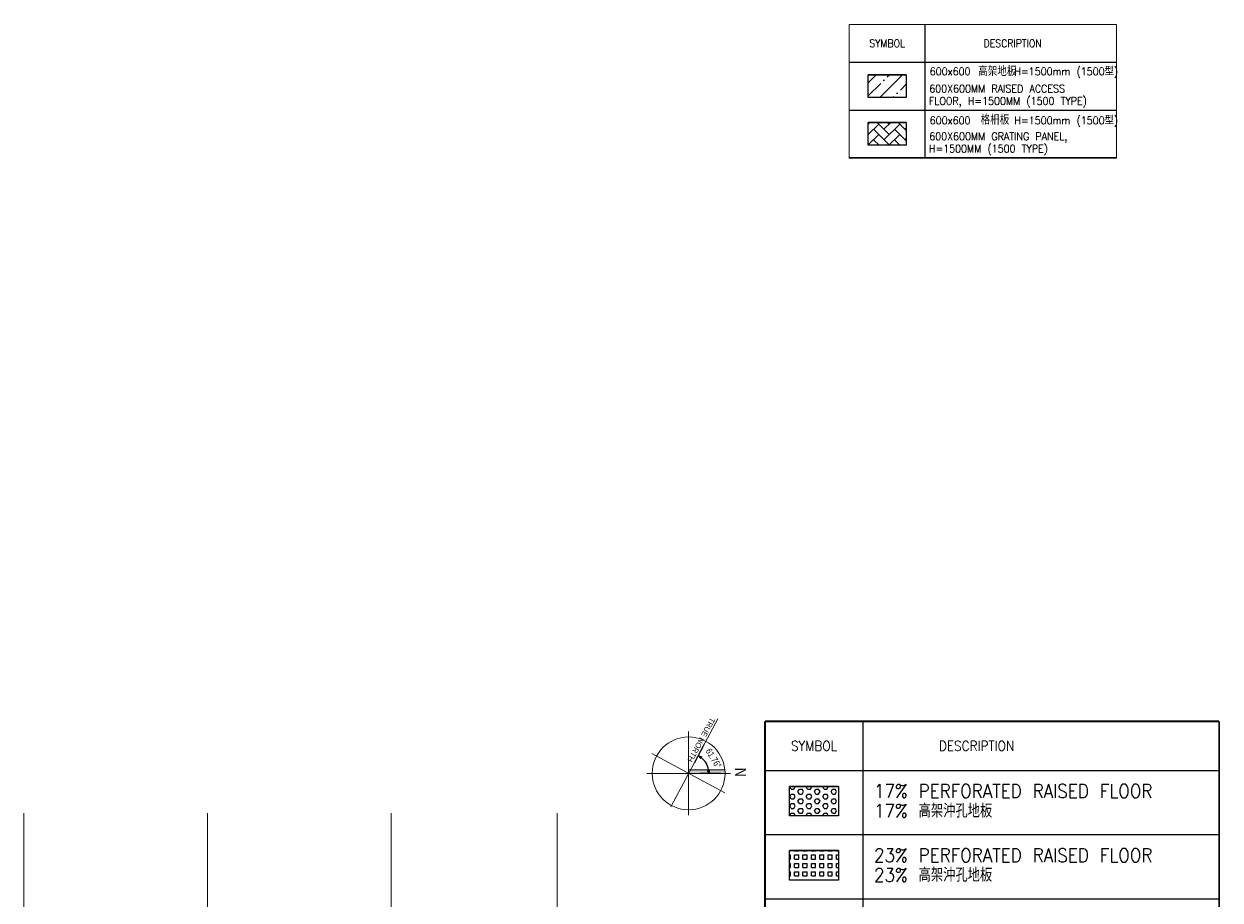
# Model space of a CAD drawing. Extents: x -14231 to 343475, y -171733 to 30720.
# Drawn here: x 261382 to 343475, y -53855 to 6278 of the extents above; entities that cross this region are included whole.
import ezdxf
from ezdxf.enums import TextEntityAlignment as Align

# ---------------------------------------------------------------- set-up
doc = ezdxf.new("R2010")
doc.units = 0
doc.header["$LTSCALE"] = 8
doc.linetypes.add('IDA - Grid Line', pattern=[3500, 2000, -500, 500, -500])
doc.layers.get('0').update_dxf_attribs({"color": 1, "linetype": 'CONTINUOUS'})
doc.layers.get('Defpoints').update_dxf_attribs({"linetype": 'CONTINUOUS'})
for name, color, linetype in [('0-格栅板', 90, 'CONTINUOUS'), ('188K-SM-03-F10-ARCH-CEIL-Y2257103$0$K-TXT', 53, 'CONTINUOUS'), ('188K-SM-03-F10-ARCH-PA-Y2257103$0$K-TXT', 7, 'CONTINUOUS'), ('Ceiling FL+3000', 6, 'CONTINUOUS'), ('Ceiling FL+5000', 150, 'CONTINUOUS'), ('高架地板', 241, 'CONTINUOUS')]:
    doc.layers.add(name, color=color, linetype=linetype)
for name, color, linetype, lineweight in [('17% 高架沖孔地板', 4, 'CONTINUOUS', 0), ('188K-SM-03-F10-ARCH-RF-Y2257103$0$K-TXT', 53, 'CONTINUOUS', 30), ('25% 高架沖孔地板', 3, 'CONTINUOUS', 0), ('A-_--------_A', 7, 'CONTINUOUS', 9), ('A-_ANOTGRID_E', 7, 'CONTINUOUS', 9), ('A-_ANOTTEXT_A', 7, 'CONTINUOUS', 9), ('A-ANOT----_D', 7, 'CONTINUOUS', 9)]:
    doc.layers.add(name, color=color, linetype=linetype, lineweight=lineweight)
doc.layers.add('A-_--------_E-', color=7, linetype='CONTINUOUS', lineweight=9, true_color=0x00a600)
doc.styles.add('188K-SM-03-F10-ARCH-CEIL-Y2257103$0$Standard', font='txt.shx', dxfattribs={"bigfont": 'chineset.shx'})
doc.styles.add('188K-SM-03-F10-ARCH-RF-Y2257103$0$Standard', font='txt.shx', dxfattribs={"bigfont": 'chineset.shx'})
doc.styles.add('Arial Narrow', font='ARIALN.TTF', dxfattribs={"height": 0.2})
doc.styles.add('Arial Narrow_1', font='ARIALN.TTF', dxfattribs={"height": 0.18})
doc.styles.add('Arial_1', font='arial.ttf', dxfattribs={"width": 0.8, "height": 450})
doc.dimstyles.new('IDA_-_Arial_-_1_8mm_-_Black_-_Angular_2', dxfattribs={"dimscale": 304.8, "dimtxt": 459.11673, "dimasz": 0.82021, "dimexe": 1.968504, "dimexo": 1.230315, "dimgap": 1.230315, "dimtad": 1, "dimdec": 0, "dimzin": 0, "dimdsep": 46, "dimtxsty": 'Arial_1', "dimblk1": 'OPEN30', "dimblk2": 'OPEN30', "dimsah": 1, "dimcen": 0.09, "dimdle": 0.82021, "dimazin": 0, "dimtfac": 1, "dimtdec": 4, "dimtix": 1, "dimtmove": 0, "dimatfit": 3, "dimfxl": 1, "dimtvp": 1, "dimtolj": 1, "dimtzin": 0, "dimarcsym": 2})

# ---------------------------------------------------------------- blocks, each defined once
blk = doc.blocks.new('_Open30')
at = {"color": 0, "linetype": 'ByBlock', "lineweight": -2}
for p, q in [((-1, 0.27), (0, 0)), ((0, 0), (-1, -0.27)), ((0, 0), (-1, 0))]:
    blk.add_line(p, q, dxfattribs=at)
blk = doc.blocks.new('*D293')
at = {"layer": 'A-ANOT----_D', "color": 0, "lineweight": -2, "transparency": 16777216}
for p, q in [((308050, -43206), (307376, -44461)), ((309218, -45159), (307793, -45159))]:
    blk.add_line(p, q, dxfattribs=at)
blk.add_arc((307001, -45159), 1392, 10.30135, 51.45865, dxfattribs=at)
at = {"layer": 'Defpoints', "color": 0, "transparency": 16777216}
for p in [(308228, -42876), (308305, -44670), (307001, -45159), (309593, -45159)]:
    blk.add_point(p, dxfattribs=at)
at = {"layer": 'A-ANOT----_D', "color": 0, "lineweight": -2, "transparency": 16777216, "xscale": 250, "yscale": 250, "zscale": 250}
for p, rotation in [((307660, -43933), 146.6093274653369), ((308393, -45159), 275.1506725346597)]:
    blk.add_blockref('_Open30', p, dxfattribs=dict(at, rotation=rotation))
at = {"layer": 'A-ANOT----_D', "color": 0, "transparency": 16777216, "insert": (308715, -44134), "char_height": 450, "width": 1720.63, "attachment_point": 5, "rotation": 300.88, "style": 'Arial_1'}
blk.add_mtext('\\A1;61.76°', dxfattribs=at)
blk = doc.blocks.new('IDA - North Point _ Scale Bar - North Point Only-9867521-PH1 LEVEL 3 - PROBE')
at = {"layer": 'A-_--------_A'}
h = blk.add_hatch(color=256, dxfattribs=at)
edge = h.paths.add_edge_path()
edge.add_line((-0.47, 0.88), (8.29, 5.59))
edge.add_arc((0, 0), 10, 28.24, 33.9792, ccw=False)
edge.add_line((8.81, 4.73), (0, 0))
edge.add_line((0, 0), (-0.47, 0.88))
for p, q in [((-5.44, 10.13), (5.44, -10.13)), ((10.13, 5.44), (-10.13, -5.44)), ((8.29, 5.59), (-0.47, 0.88)), ((0, 0), (8.81, 4.73)), ((-0.47, 0.88), (0, 0))]:
    blk.add_line(p, q, dxfattribs=at)
blk.add_circle((0, 0), 10, dxfattribs=at)
blk.add_arc((0, 0), 10, 28.24, 33.9792, dxfattribs=at)
at = {"layer": 'A-_--------_A', "insert": (13.15, 8.81), "char_height": 3, "width": 3.0464, "attachment_point": 1, "rotation": 298.24, "style": 'Arial Narrow'}
blk.add_mtext('N', dxfattribs=at)

msp = doc.modelspace()

# ---------------------------------------------------------------- hatches: boundary and pattern name
at = {"layer": '0-格栅板', "lineweight": -3}
h = msp.add_hatch(dxfattribs=at)
h.set_pattern_fill('AR-HBONE', color=256, scale=5)
h.set_pattern_definition([(45, (-10064.37, 45746.2), (0, 718.4205), [1524, -508]), (135, (-9705.16, 46105.4), (7e-14, 718.4205), [1524, -508])])
h.paths.add_polyline_path([(319328.9372, -486.4531), (321928.9372, -486.4531), (321928.9372, -2046.4531), (319328.9372, -2046.4531)])
edge = h.paths.add_edge_path(flags=17)
edge.add_line((321928.9372, -486.4531), (319328.9372, -486.4531))
at = {"layer": '17% 高架沖孔地板', "lineweight": -3}
h = msp.add_hatch(dxfattribs=at)
h.set_pattern_fill('HEX', color=256, scale=59.549362)
h.set_pattern_definition([(0, (-99460.06, 20882.24), (0, 327.4775), [189.06923, -378.13845]), (120, (-99460.06, 20882.24), (-283.60384, -163.73875), [189.06923, -378.13845]), (60, (-99271, 20882.24), (-283.60384, 163.73875), [189.06923, -378.13845])])
h.paths.add_polyline_path([(313927.6437, -46062.5844), (317293.4773, -46062.5844), (317293.4773, -48082.0845), (313927.6437, -48082.0845)])
edge = h.paths.add_edge_path(flags=17)
edge.add_line((317293.4773, -46062.5844), (313927.6437, -46062.5844))
at = {"layer": '25% 高架沖孔地板', "lineweight": -3}
h = msp.add_hatch(dxfattribs=at)
h.set_pattern_fill('SQUARE', color=256, scale=90.618595)
h.set_pattern_definition([(0, (-99460.06, 20882.24), (0, 287.71404), [287.71404, -287.71404]), (90, (-99460.06, 20882.24), (-287.71404, 2e-14), [287.71404, -287.71404])])
h.paths.add_polyline_path([(313927.6437, -50462.2323), (317293.4773, -50462.2323), (317293.4773, -52481.7324), (313927.6437, -52481.7324)])
edge = h.paths.add_edge_path(flags=17)
edge.add_line((317293.4773, -50462.2323), (313927.6437, -50462.2323))
at = {"layer": '高架地板'}
h = msp.add_hatch(dxfattribs=at)
h.set_pattern_fill('ANSI35', color=4, scale=200)
h.set_pattern_definition([(45, (-10064.4, 46418.4), (-898.0256, 898.0256), []), (45, (-9166.3, 46418.4), (-898.0256, 898.0256), [1587.5, -317.5, 0, -317.5])])
h.paths.add_polyline_path([(319328.9372, 2785.7355), (321928.9372, 2785.7355), (321928.9372, 1225.7355), (319328.9372, 1225.7355)])

# ---------------------------------------------------------------- linework, layer by layer
at = {"layer": '0-格栅板', "lineweight": -3}
msp.add_lwpolyline([(319328.9372, -486.4531), (321928.9372, -486.4531), (321928.9372, -2046.4531), (319328.9372, -2046.4531), (319328.9372, -486.4531)], dxfattribs=at)
at = {"layer": '188K-SM-03-F10-ARCH-CEIL-Y2257103$0$K-TXT'}
for p, q in [((323228.9372, -2902.5473), (323228.9372, 6241.8297)), ((318028.9372, 3641.8297), (336362.2705, 3641.8297)), ((318028.9372, 369.6412), (336362.2705, 369.6412)), ((318028.9372, -2902.5473), (336362.2705, -2902.5473))]:
    msp.add_line(p, q, dxfattribs=at)
at = {"layer": '188K-SM-03-F10-ARCH-CEIL-Y2257103$0$K-TXT', "const_width": 72.2222}
for points in [[(336362.2705, 6241.8297), (336362.2705, -2902.5473), (318028.9372, -2902.5473), (318028.9372, 6241.8297)], [(318028.9372, 6241.8297), (336362.2705, 6241.8297)]]:
    msp.add_lwpolyline(points, dxfattribs=at)
at = {"layer": '188K-SM-03-F10-ARCH-PA-Y2257103$0$K-TXT'}
for p, q in [((318976.394, -63074.1089), (318976.394, -41588.4929)), ((312244.727, -44954.3264), (343410.2745, -44954.3264)), ((312244.727, -49353.9743), (343410.2745, -49353.9743)), ((312244.727, -53766.9347), (343410.2745, -53766.9347))]:
    msp.add_line(p, q, dxfattribs=at)
at = {"layer": '188K-SM-03-F10-ARCH-PA-Y2257103$0$K-TXT', "const_width": 130.17}
for points in [[(312244.727, -41588.4929), (343410.2745, -41588.4929)], [(343410.2745, -41588.4929), (343410.2745, -63074.1089), (312244.727, -63074.1089), (312244.727, -41588.4929)]]:
    msp.add_lwpolyline(points, dxfattribs=at)
at = {"layer": '188K-SM-03-F10-ARCH-PA-Y2257103$0$K-TXT'}
for points in [[(313927.6437, -46062.5844), (317293.4773, -46062.5844), (317293.4773, -48082.0845), (313927.6437, -48082.0845), (313927.6437, -46062.5844)], [(313927.6437, -50462.2323), (317293.4773, -50462.2323), (317293.4773, -52481.7324), (313927.6437, -52481.7324), (313927.6437, -50462.2323)]]:
    msp.add_lwpolyline(points, dxfattribs=at)
at = {"layer": 'A-_--------_E-', "color": 7}
for p, q in [((305769.0749, -47453.1234), (309012.0092, -41415.2018)), ((304467.6861, -43800.0476), (309489.2341, -46497.0933))]:
    msp.add_line(p, q, dxfattribs=at)
at = {"layer": 'A-_ANOTGRID_E', "color": 8, "linetype": 'IDA - Grid Line', "true_color": 0x808080}
for p, q in [((261382.2899, -146907.3875), (261382.2899, -47898.2452)), ((273982.2899, -146907.3875), (273982.2899, -47898.2452)), ((286582.2899, -146907.3875), (286582.2899, -47898.2452)), ((297982.2899, -146907.3875), (297982.2899, -47898.2452))]:
    msp.add_line(p, q, dxfattribs=at)
at = {"layer": 'Ceiling FL+3000'}
for p, q in [((321928.9372, -486.4531), (319328.9372, -486.4531)), ((317293.4773, -46062.5844), (313927.6437, -46062.5844)), ((317293.4773, -50462.2323), (313927.6437, -50462.2323))]:
    msp.add_line(p, q, dxfattribs=at)
at = {"layer": 'Ceiling FL+5000'}
msp.add_line((321928.9372, 2785.7355), (319328.9372, 2785.7355), dxfattribs=at)
at = {"layer": '高架地板', "color": 4, "lineweight": -3}
msp.add_lwpolyline([(319328.9372, 2785.7355), (321928.9372, 2785.7355), (321928.9372, 1225.7355), (319328.9372, 1225.7355), (319328.9372, 2785.7355)], dxfattribs=at)

# ---------------------------------------------------------------- block references
at = {"layer": 'A-_--------_A', "lineweight": 5, "xscale": 250, "yscale": 250, "zscale": 250, "rotation": 331.759999999999}
msp.add_blockref('IDA - North Point _ Scale Bar - North Point Only-9867521-PH1 LEVEL 3 - PROBE', (307001.0541, -45159.3385), dxfattribs=at)

# ---------------------------------------------------------------- texts
at = {"layer": '188K-SM-03-F10-ARCH-CEIL-Y2257103$0$K-TXT', "style": '188K-SM-03-F10-ARCH-CEIL-Y2257103$0$Standard', "width": 0.9}
for s, p in [('SYMBOL', (320628.9372, 4941.8297)), ('DESCRIPTION', (329243.7346, 4941.8297))]:
    msp.add_text(s, height=520, rotation=359.999999947, dxfattribs=at).set_placement(p, align=Align.MIDDLE)
at = {"layer": '188K-SM-03-F10-ARCH-PA-Y2257103$0$K-TXT', "style": '188K-SM-03-F10-ARCH-CEIL-Y2257103$0$Standard', "width": 0.9}
for s, height, p in [('SYMBOL', 673.1667, (315610.5605, -43271.4096)), ('DESCRIPTION', 673.166703, (326762.8581, -43271.4096))]:
    msp.add_text(s, height=height, rotation=359.999999947, dxfattribs=at).set_placement(p, align=Align.MIDDLE)
at = {"layer": '188K-SM-03-F10-ARCH-RF-Y2257103$0$K-TXT', "color": 7, "lineweight": -2, "style": '188K-SM-03-F10-ARCH-RF-Y2257103$0$Standard', "width": 0.9}
for s, height, p in [('600x600      H=1500mm (1500型)', 529.766909, (323546.7973, 3017.8931)), ('高架地板', 635.72029, (326870.1803, 3017.8931)), ('600X600MM RAISED ACCESS ', 529.766909, (323517.0653, 1831.2472)), (' FLOOR, H=1500MM (1500 TYPE)', 529.766909, (323068.4707, 988.1807)), ('600x600      H=1500mm (1500型) ', 529.766909, (323546.7973, -345.9721)), ('格柵板', 635.72029, (327037.6511, -314.4882)), ('600X600MM GRATING PANEL,', 529.766909, (323517.0653, -1440.9413)), (' H=1500MM (1500 TYPE)', 529.766909, (323068.4707, -2284.0078)), ('17%%% PERFORATED RAISED FLOOR', 935.852035, (319722.3873, -46376.0727)), ('17%%% 高架沖孔地板', 935.852035, (319722.3873, -47729.4091)), ('23%%% PERFORATED RAISED FLOOR', 935.852035, (319722.3873, -50775.7206)), ('23%%% 高架沖孔地板', 935.852035, (319722.3873, -52129.057))]:
    msp.add_text(s, height=height, dxfattribs=at).set_placement(p, align=Align.MIDDLE_LEFT)
at = {"layer": 'A-_ANOTTEXT_A', "insert": (308842.286, -41469.8515), "char_height": 375, "width": 3447.25625, "attachment_point": 1, "rotation": 241.453500026, "style": 'Arial Narrow_1'}
msp.add_mtext('TRUE NORTH', dxfattribs=at)

# ---------------------------------------------------------------- dimensions: what is measured, and where the dimension line sits
at = {"layer": 'A-ANOT----_D'}
dim = msp.add_angular_dim_3p(base=(308304.5067, -44669.749), center=(307001.0541, -45159.3385), p1=(309593.4213, -45159.3385), p2=(308227.6739, -42875.5321), dimstyle='IDA_-_Arial_-_1_8mm_-_Black_-_Angular_2', override={"dimpost": '<>', "dimfxl": 2661.021979}, dxfattribs=at)
dim.commit()
dim.dimension.update_dxf_attribs({"geometry": '*D293', "text_midpoint": (308715.0749, -44134.3306)})

doc.saveas('drawing.dxf')
